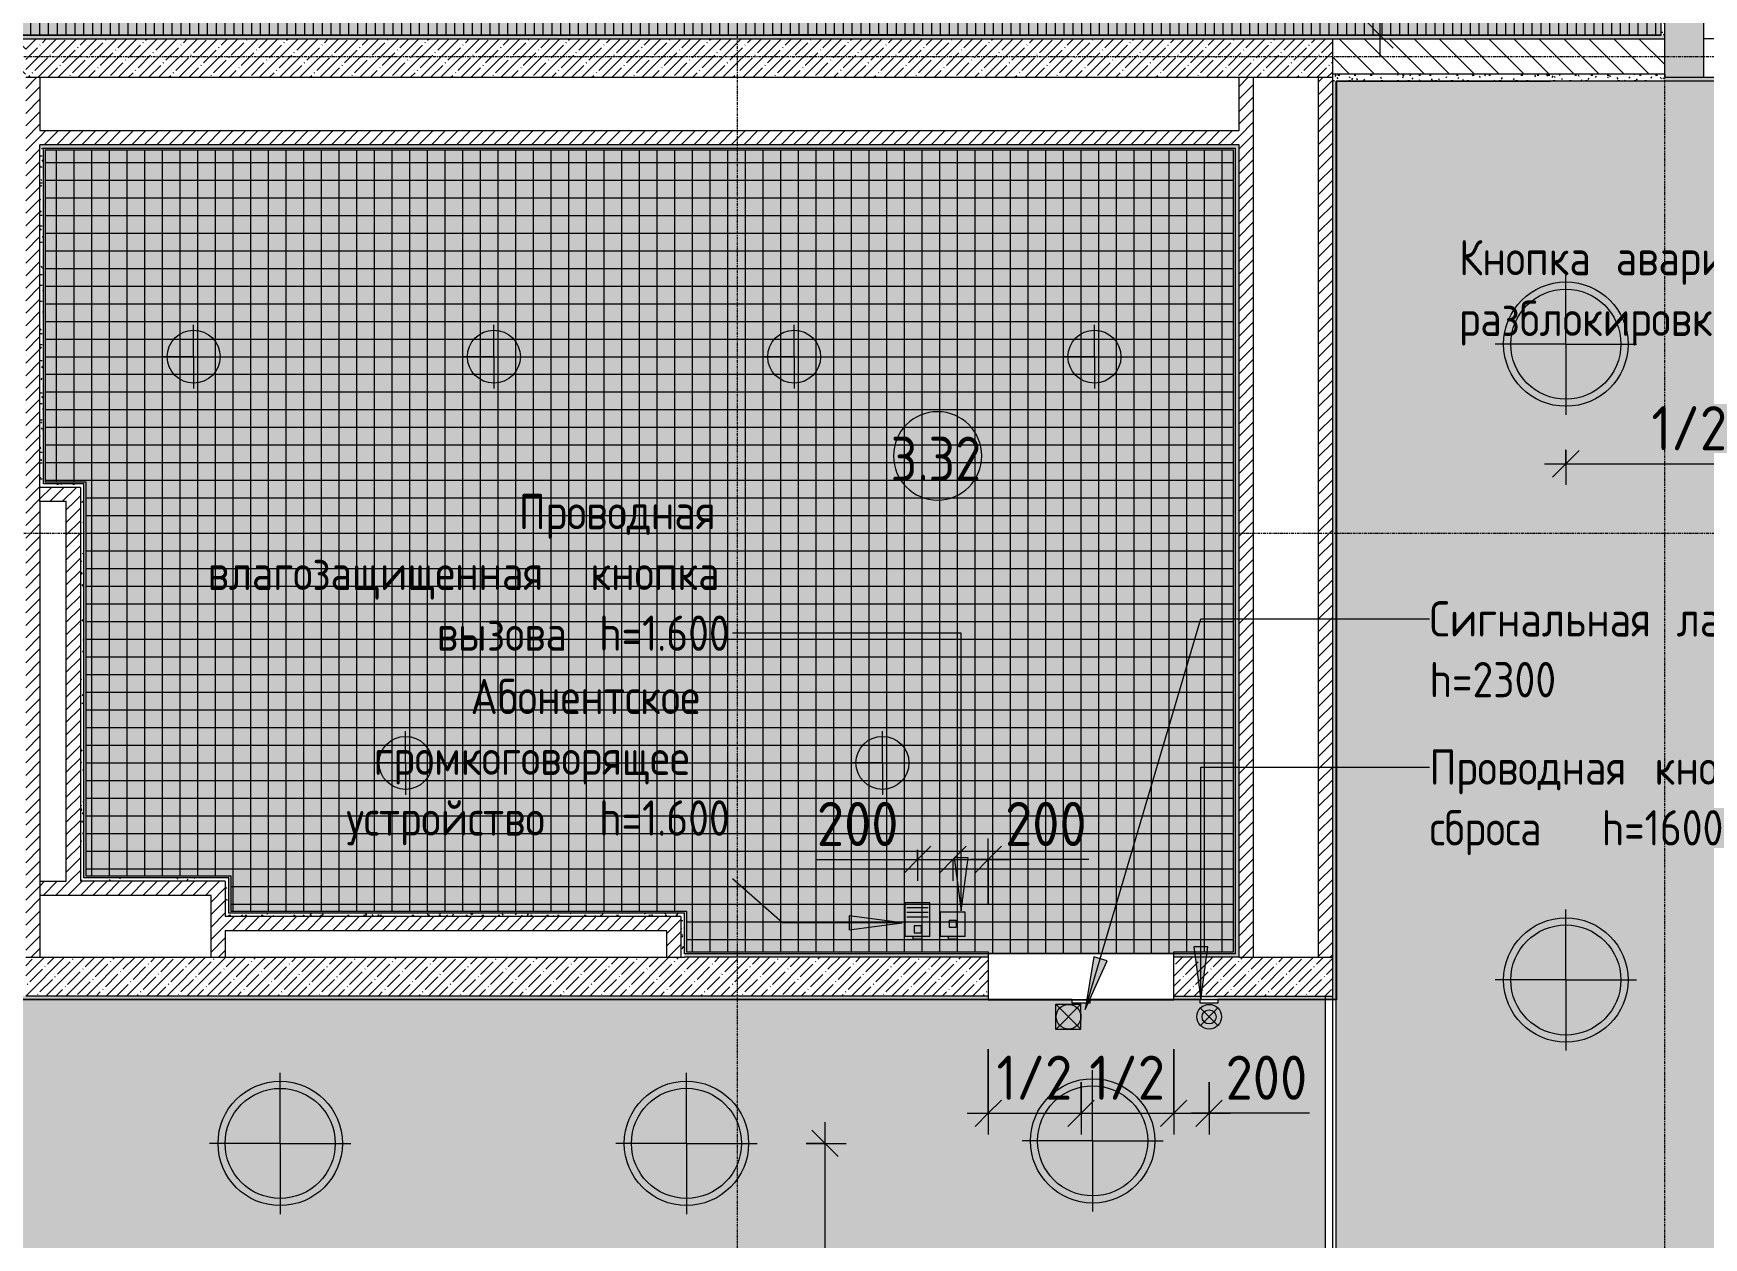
# Model space of a CAD drawing. Header units: millimetres. Extents: x 81303 to 275082, y -8553 to 29000.
# Drawn here: x 111974 to 121430, y 3813 to 10630 of the extents above; entities that cross this region are included whole.
import ezdxf

# ---------------------------------------------------------------- set-up
doc = ezdxf.new("R2010")
doc.units = ezdxf.units.MM
doc.linetypes.add('Осевая', pattern=[31.75, 6.35, -4.7625, 15.875, -4.7625])
for name, color, linetype, lineweight in [('A-ANNO-DIMS', 7, 'Continuous', 9), ('A-ANNO-DIMS-100', 7, 'Continuous', 9), ('A-AREA-IDEN', 7, 'Continuous', 9), ('A-CLNG-PATT', 7, 'Continuous', 9), ('A-WALL', 7, 'Continuous', 9), ('I-WALL', 7, 'Continuous', 9), ('Q-SPCQ', 7, 'Continuous', 9), ('Оси-2', 7, 'Осевая', 9)]:
    doc.layers.add(name, color=color, linetype=linetype, lineweight=lineweight)
for name, color, linetype, lineweight, true_color in [('A-ANNO-NOTE', 1, 'Continuous', 9, 0xff0000), ('A-CLNG-1', 7, 'Continuous', 9, 0xeaeaea), ('A-WALL-1', 7, 'Continuous', 9, 0x3c3c3c), ('A-WALL-FNSH-1', 7, 'Continuous', 9, 0x3c3c3c), ('G-ANNO-TEXT-1', 7, 'Continuous', 9, 0x3c3c3c), ('I-WALL-1', 7, 'Continuous', 9, 0x535353), ('Q-SPCQ-3', 7, 'Continuous', 9, 0x008040)]:
    doc.layers.add(name, color=color, linetype=linetype, lineweight=lineweight, true_color=true_color)
doc.layers.add('A-CLNG-PATT-1', color=7, linetype='Continuous', lineweight=9, transparency=1)
doc.styles.add('GOST Common', font='GOST_Common.ttf', dxfattribs={"width": 0.9, "height": 200})
doc.styles.add('GOST Common_1', font='GOST_Common.ttf', dxfattribs={"width": 0.9, "height": 250})
doc.styles.add('ISOCPEUR', font='isocpeur.ttf', dxfattribs={"width": 0.9, "height": 250})
doc.dimstyles.new('ISO-2_5_0_9К_БОЛЬШОЙ', dxfattribs={"dimscale": 304.8, "dimtxt": 248.995294, "dimasz": 0.492126, "dimexe": 0.393701, "dimexo": 0.984252, "dimgap": 0, "dimtad": 1, "dimdec": 0, "dimrnd": 10, "dimzin": 0, "dimdsep": 46, "dimtxsty": 'ISOCPEUR', "dimblk1": 'OBLIQUE', "dimblk2": 'OBLIQUE', "dimsah": 1, "dimcen": 0.09, "dimdle": 0.393701, "dimazin": 0, "dimtfac": 1, "dimtdec": 4, "dimtix": 1, "dimtmove": 0, "dimatfit": 3, "dimfxl": 1, "dimtvp": 1, "dimtolj": 1, "dimtzin": 0, "dimarcsym": 2})
doc.dimstyles.new('ISO-2_5_0_9К_БОЛЬШОЙ_1', dxfattribs={"dimscale": 304.8, "dimtxt": 248.995294, "dimasz": 0.492126, "dimexe": 0.393701, "dimexo": 0.984252, "dimgap": 0, "dimtad": 1, "dimdec": 0, "dimrnd": 10, "dimzin": 0, "dimdsep": 46, "dimtxsty": 'ISOCPEUR', "dimblk1": 'OBLIQUE', "dimblk2": 'OBLIQUE', "dimsah": 1, "dimcen": 0.09, "dimdle": 0.393701, "dimazin": 0, "dimtfac": 1, "dimtdec": 4, "dimtix": 1, "dimtmove": 1, "dimatfit": 3, "dimfxl": 1, "dimtvp": 1, "dimtolj": 1, "dimtzin": 0, "dimarcsym": 2})
pattern_1 = [(45, (0, 0), (-35.35534, 35.35534), [])]
pattern_2 = [(45, (0, 0), (-57.024626, 57.024626), []), (45, (57.025, 0), (-57.024626, 57.024626), [100.806, -20.161, 3.353, -16.808])]
pattern_3 = [(0, (0, 0), (121.92, 30.48), [10.058, -81.382, 10.058, -81.382, -487.68]), (0, (0, 0), (121.92, 30.48), [-182.88, 10.058, -172.822, 10.058, -81.382, -213.36]), (0, (0, 0), (121.92, 30.48), [-457.2, 10.058, -50.902, 10.058, -142.342]), (120, (45.72, 15.24), (-87.356454, 90.345817), [10.058, -81.382, 10.058, -81.382, -487.68]), (120, (45.72, 15.24), (-87.356454, 90.345817), [-182.88, 10.058, -172.822, 10.058, -81.382, -213.36]), (120, (45.72, 15.24), (-87.356454, 90.345817), [-457.2, 10.058, -50.902, 10.058, -142.342]), (240, (60.96, 76.2), (-34.563546, -120.825817), [10.058, -81.382, 10.058, -81.382, -487.68]), (240, (60.96, 76.2), (-34.563546, -120.825817), [-182.88, 10.058, -172.822, 10.058, -81.382, -213.36]), (240, (60.96, 76.2), (-34.563546, -120.825817), [-457.2, 10.058, -50.902, 10.058, -142.342])]

# ---------------------------------------------------------------- blocks, each defined once
blk = doc.blocks.new('оповещатель охранно-звуковойrfa - Сигнальная лампа-29719814-Сводный план потолка 3 этажа в осях 23-33')
at = {"layer": 'Q-SPCQ-3'}
for p, q in [((267.1, 178.4), (125.4, 36.7)), ((267.1, 178.3), (125.4, 178.3)), ((125.4, 178.3), (125.4, 36.7)), ((125.4, 178.3), (267.1, 36.7)), ((267.1, 178.4), (267.1, 36.7)), ((75, 10), (75, 30)), ((75, 30), (175, 30)), ((267.1, 36.7), (125.4, 36.7)), ((175, 30), (175, 10))]:
    blk.add_line(p, q, dxfattribs=at)
blk.add_circle((195.4, 107), 70, dxfattribs=at)
blk = doc.blocks.new('Проводная кнопка сброса GC-0421W1 - Кнопка выхода 2-29719815-Сводный план потолка 3 этажа в осях 23-33')
at = {"layer": 'Q-SPCQ-3'}
for p, q in [((173.8, 156.3), (74.8, 57.3)), ((75.4, 157.2), (174.3, 58.2)), ((75, 10), (75, 30)), ((75, 30), (175, 30)), ((175, 10), (75, 10)), ((175, 30), (175, 10))]:
    blk.add_line(p, q, dxfattribs=at)
for centre, radius in [((124.2, 107), 70), ((124.9, 107.7), 40)]:
    blk.add_circle(centre, radius, dxfattribs=at)
blk = doc.blocks.new('Проводная влагозащищенная кнопка вызова - Вызывная панель экстренной видеосвязи 2-29717937-Сводный план потолка 3 этажа в осях 23-33')
at = {"layer": 'Q-SPCQ'}
for p, q in [((194.5, 229.8), (54.5, 229.8)), ((54.5, 91.2), (54.5, 229.8)), ((194.5, 91.2), (194.5, 229.8)), ((104.1, 184.7), (104.1, 144.7)), ((104.1, 184.7), (144.1, 184.7)), ((104.1, 144.7), (144.1, 144.7)), ((144.1, 184.7), (144.1, 144.7)), ((194.5, 91.2), (54.5, 91.2))]:
    blk.add_line(p, q, dxfattribs=at)
at = {"layer": 'Q-SPCQ-3'}
for p, q in [((99.5, 91.2), (149.5, 91.2)), ((99.5, 76.2), (99.5, 91.2)), ((149.5, 76.2), (99.5, 76.2)), ((149.5, 91.2), (149.5, 76.2))]:
    blk.add_line(p, q, dxfattribs=at)
blk = doc.blocks.new('Вызывная панель экстренной видеосвязи1 - Вызывная панель экстренной видеосвязи 2-29717696-Сводный план потолка 3 этажа в осях 23-33')
at = {"layer": 'Q-SPCQ'}
for p, q in [((194.5, 282.7), (54.5, 282.7)), ((54.5, 91.2), (54.5, 282.7)), ((64.5, 256.2), (184.5, 256.2)), ((64.5, 229.8), (184.5, 229.8)), ((64.5, 203.4), (184.5, 203.4)), ((194.5, 91.2), (194.5, 282.7)), ((104.5, 153.4), (104.5, 113.4)), ((104.5, 153.4), (144.5, 153.4)), ((104.5, 113.4), (144.5, 113.4)), ((144.5, 153.4), (144.5, 113.4)), ((194.5, 91.2), (54.5, 91.2))]:
    blk.add_line(p, q, dxfattribs=at)
at = {"layer": 'Q-SPCQ-3'}
for p, q in [((99.5, 91.2), (149.5, 91.2)), ((99.5, 76.2), (99.5, 91.2)), ((149.5, 76.2), (99.5, 76.2)), ((149.5, 91.2), (149.5, 76.2))]:
    blk.add_line(p, q, dxfattribs=at)
blk = doc.blocks.new('Марка_Помещения - Номер-25198446-Сводный план потолка 3 этажа в осях 23-33')
at = {"layer": 'A-AREA-IDEN'}
for start, end in [(360, 180), (180, 360)]:
    blk.add_arc((0, 0), 2.5, start, end, dxfattribs=at)
blk = doc.blocks.new('DIMBLOCK42-Сводный план потолка 3 этажа в осях 23-33')
at = {"layer": 'A-ANNO-DIMS-100'}
for p, q in [((117380, 4880), (117380, 4396.1)), ((117380, 4516.1), (117380, 4880)), ((117905, 4691.6), (117905, 4396.1)), ((117905, 4516.1), (117905, 4691.6)), ((117260, 4516.1), (117905, 4516.1))]:
    blk.add_line(p, q, dxfattribs=at)
at = {"layer": 'A-ANNO-DIMS-100', "lineweight": 20}
for p, q in [((117380, 4516.1), (117455, 4591.1)), ((117905, 4516.1), (117980, 4591.1)), ((117380, 4516.1), (117305, 4441.1)), ((117905, 4516.1), (117830, 4441.1))]:
    blk.add_line(p, q, dxfattribs=at)
at = {"layer": 'A-ANNO-DIMS-100', "color": 0, "insert": (117427, 4842.7), "char_height": 250, "width": 517.144, "attachment_point": 1, "line_spacing_factor": 1.149209, "style": 'ISOCPEUR'}
blk.add_mtext('1/2', dxfattribs=at)
blk = doc.blocks.new('_Oblique')
at = {"color": 0, "linetype": 'ByBlock', "lineweight": -2}
blk.add_line((-0.5, -0.5), (0.5, 0.5), dxfattribs=at)
blk = doc.blocks.new('DIMBLOCK43-Сводный план потолка 3 этажа в осях 23-33')
at = {"layer": 'A-ANNO-DIMS-100'}
for p, q in [((118430, 4880), (118430, 4396.1)), ((118430, 4516.1), (118430, 4880)), ((117905, 4691.6), (117905, 4396.1)), ((117905, 4516.1), (117905, 4691.6)), ((117905, 4516.1), (118550, 4516.1))]:
    blk.add_line(p, q, dxfattribs=at)
at = {"layer": 'A-ANNO-DIMS-100', "lineweight": 20}
for p, q in [((117905, 4516.1), (117980, 4591.1)), ((118430, 4516.1), (118505, 4591.1)), ((117905, 4516.1), (117830, 4441.1)), ((118430, 4516.1), (118355, 4441.1))]:
    blk.add_line(p, q, dxfattribs=at)
at = {"layer": 'A-ANNO-DIMS-100', "color": 0, "insert": (117952, 4842.7), "char_height": 250, "width": 517.144, "attachment_point": 1, "line_spacing_factor": 1.149209, "style": 'ISOCPEUR'}
blk.add_mtext('1/2', dxfattribs=at)
blk = doc.blocks.new('DIMBLOCK44-Сводный план потолка 3 этажа в осях 23-33')
at = {"layer": 'A-ANNO-DIMS-100'}
for p, q in [((118430, 4880), (118430, 4396.1)), ((118430, 4516.1), (118430, 4880)), ((118630, 4693), (118630, 4396.1)), ((118630, 4516.1), (118630, 4693)), ((118310, 4516.1), (118750, 4516.1)), ((118623.8, 4516.1), (118530, 4516.1)), ((119197.9, 4516.1), (118623.8, 4516.1))]:
    blk.add_line(p, q, dxfattribs=at)
at = {"layer": 'A-ANNO-DIMS-100', "lineweight": 20}
for p, q in [((118430, 4516.1), (118505, 4591.1)), ((118630, 4516.1), (118705, 4591.1)), ((118430, 4516.1), (118355, 4441.1)), ((118630, 4516.1), (118555, 4441.1))]:
    blk.add_line(p, q, dxfattribs=at)
at = {"layer": 'A-ANNO-DIMS-100', "color": 0, "insert": (118723.8, 4842.7), "char_height": 250, "width": 568.858, "attachment_point": 1, "line_spacing_factor": 1.149209, "style": 'ISOCPEUR'}
blk.add_mtext('200', dxfattribs=at)
blk = doc.blocks.new('DIMBLOCK45-Сводный план потолка 3 этажа в осях 23-33')
at = {"layer": 'A-ANNO-DIMS-100', "lineweight": 20}
for p, q in [((116980, 5952.8), (117055, 6027.8)), ((117180, 5952.8), (117255, 6027.8)), ((116980, 5952.8), (116905, 5877.8)), ((117180, 5952.8), (117105, 5877.8))]:
    blk.add_line(p, q, dxfattribs=at)
at = {"layer": 'A-ANNO-DIMS-100'}
for p, q in [((116980, 6008.2), (116980, 5832.8)), ((116980, 5952.8), (116980, 6008.2)), ((116409.6, 5952.8), (116983.6, 5952.8)), ((116860, 5952.8), (117180, 5952.8)), ((116983.6, 5952.8), (117080, 5952.8)), ((117180, 5955.3), (117180, 5832.8)), ((117180, 5952.8), (117180, 5955.3))]:
    blk.add_line(p, q, dxfattribs=at)
at = {"layer": 'A-ANNO-DIMS-100', "color": 0, "insert": (116409.6, 6279.4), "char_height": 250, "width": 568.858, "attachment_point": 1, "line_spacing_factor": 1.149209, "style": 'ISOCPEUR'}
blk.add_mtext('200', dxfattribs=at)
blk = doc.blocks.new('DIMBLOCK46-Сводный план потолка 3 этажа в осях 23-33')
at = {"layer": 'A-ANNO-DIMS-100'}
for p, q in [((117380, 5700), (117380, 6072.8)), ((117180, 5955.3), (117180, 5832.8)), ((117180, 5952.8), (117180, 5955.3)), ((117180, 5952.8), (117500, 5952.8)), ((117375.1, 5952.8), (117280, 5952.8)), ((117949.2, 5952.8), (117375.1, 5952.8)), ((117380, 5952.8), (117380, 5700))]:
    blk.add_line(p, q, dxfattribs=at)
at = {"layer": 'A-ANNO-DIMS-100', "lineweight": 20}
for p, q in [((117180, 5952.8), (117255, 6027.8)), ((117380, 5952.8), (117455, 6027.8)), ((117180, 5952.8), (117105, 5877.8)), ((117380, 5952.8), (117305, 5877.8))]:
    blk.add_line(p, q, dxfattribs=at)
at = {"layer": 'A-ANNO-DIMS-100', "color": 0, "insert": (117475.1, 6279.4), "char_height": 250, "width": 568.858, "attachment_point": 1, "line_spacing_factor": 1.149209, "style": 'ISOCPEUR'}
blk.add_mtext('200', dxfattribs=at)
blk = doc.blocks.new('DIMBLOCK92-Сводный план потолка 3 этажа в осях 23-33')
at = {"layer": 'A-ANNO-DIMS-100', "lineweight": 20}
for p, q in [((119597.6, 12000.5), (119522.6, 12075.5)), ((119597.6, 12000.5), (119672.6, 11925.5)), ((119597.6, 10621), (119522.6, 10696)), ((119597.6, 10621), (119672.6, 10546))]:
    blk.add_line(p, q, dxfattribs=at)
at = {"layer": 'A-ANNO-DIMS-100'}
for p, q in [((118070, 12000.5), (119717.6, 12000.5)), ((119597.6, 12000.5), (118070, 12000.5)), ((119597.6, 12000.5), (119597.6, 10501)), ((119403.7, 10621), (119717.6, 10621)), ((119597.6, 10621), (119403.7, 10621))]:
    blk.add_line(p, q, dxfattribs=at)
at = {"layer": 'A-ANNO-DIMS-100', "color": 0, "insert": (119271, 11095.3), "char_height": 250, "width": 517.144, "attachment_point": 1, "rotation": 90, "line_spacing_factor": 1.149209, "style": 'ISOCPEUR'}
blk.add_mtext('1/2', dxfattribs=at)
blk = doc.blocks.new('DIMBLOCK132-Сводный план потолка 3 этажа в осях 23-33')
at = {"layer": 'A-ANNO-DIMS-100'}
for p, q in [((116455.6, 2646.1), (116455.6, 4466.1)), ((116349.3, 4346.1), (116575.6, 4346.1)), ((116455.6, 4346.1), (116349.3, 4346.1)), ((115021, 2646.1), (116575.6, 2646.1)), ((116455.6, 2646.1), (115021, 2646.1))]:
    blk.add_line(p, q, dxfattribs=at)
at = {"layer": 'A-ANNO-DIMS-100', "lineweight": 20}
for p, q in [((116455.6, 4346.1), (116380.6, 4421.1)), ((116455.6, 4346.1), (116530.6, 4271.1)), ((116455.6, 2646.1), (116380.6, 2721.1)), ((116455.6, 2646.1), (116530.6, 2571.1))]:
    blk.add_line(p, q, dxfattribs=at)
at = {"layer": 'A-ANNO-DIMS-100', "color": 0, "insert": (116128.9, 3280.6), "char_height": 250, "width": 517.144, "attachment_point": 1, "rotation": 90, "line_spacing_factor": 1.149209, "style": 'ISOCPEUR'}
blk.add_mtext('1/2', dxfattribs=at)
blk = doc.blocks.new('DIMBLOCK137-Сводный план потолка 3 этажа в осях 23-33')
at = {"layer": 'A-ANNO-DIMS-100'}
for p, q in [((120650, 8273.5), (120650, 8073.5)), ((120650, 8193.5), (120650, 8273.5)), ((122050, 7571), (122050, 8313.5)), ((120530, 8193.5), (122050, 8193.5)), ((122050, 8193.5), (122050, 7571))]:
    blk.add_line(p, q, dxfattribs=at)
at = {"layer": 'A-ANNO-DIMS-100', "lineweight": 20}
for p, q in [((120650, 8193.5), (120725, 8268.5)), ((122050, 8193.5), (122125, 8268.5)), ((120650, 8193.5), (120575, 8118.5)), ((122050, 8193.5), (121975, 8118.5))]:
    blk.add_line(p, q, dxfattribs=at)
at = {"layer": 'A-ANNO-DIMS-100', "color": 0, "insert": (121134.5, 8520.1), "char_height": 250, "width": 517.144, "attachment_point": 1, "line_spacing_factor": 1.149209, "style": 'ISOCPEUR'}
blk.add_mtext('1/2', dxfattribs=at)

msp = doc.modelspace()

# ---------------------------------------------------------------- hatches: boundary and pattern name
at = {"layer": 'A-CLNG-PATT'}
h = msp.add_hatch(dxfattribs=at)
h.set_pattern_fill('FP_29', color=256, style=0, pattern_type=2)
h.set_pattern_definition([(90, (108160, 14079.39), (50, -3e-15), [])])
h.paths.add_polyline_path([(120561.7, 10621), (121189, 10621), (121189, 12429), (120359, 12429), (120359, 13379), (98721, 13379), (98721, 11341), (100830, 11341), (100830, 10621), (119082.7, 10621)])
h.paths.add_polyline_path([(110533.7, 11801.5), (110485.5, 11801.5), (110438.7, 11813), (110396, 11835.4), (110359.9, 11867.4), (110332.5, 11907.1), (110315.4, 11952.1), (110309.6, 12000), (110315.4, 12047.9), (110332.5, 12092.9), (110359.9, 12132.6), (110396, 12164.6), (110438.7, 12187), (110485.5, 12198.5), (110533.7, 12198.5), (110580.5, 12187), (110623.2, 12164.6), (110659.3, 12132.6), (110686.7, 12092.9), (110703.8, 12047.9), (110709.6, 12000), (110703.8, 11952.1), (110686.7, 11907.1), (110659.3, 11867.4), (110623.2, 11835.4), (110580.5, 11813)])
h.paths.add_polyline_path([(110933.7, 11801.5), (110885.5, 11801.5), (110838.7, 11813), (110796, 11835.4), (110759.9, 11867.4), (110732.5, 11907.1), (110715.4, 11952.1), (110709.6, 12000), (110715.4, 12047.9), (110732.5, 12092.9), (110759.9, 12132.6), (110796, 12164.6), (110838.7, 12187), (110885.5, 12198.5), (110933.7, 12198.5), (110980.5, 12187), (111023.2, 12164.6), (111059.3, 12132.6), (111086.7, 12092.9), (111103.8, 12047.9), (111109.6, 12000), (111103.8, 11952.1), (111086.7, 11907.1), (111059.3, 11867.4), (111023.2, 11835.4), (110980.5, 11813)])
h = msp.add_hatch(dxfattribs=at)
h.set_pattern_fill('FP_26', color=256, style=0, pattern_type=2)
h.set_pattern_definition([(0, (115405, 7700), (0, -100), []), (270, (115405, 7700), (-100, -6e-15), [])])
h.paths.add_polyline_path([(118430, 5421), (118430, 5431), (118769, 5431), (118769, 9969), (112041, 9969), (112041, 8091), (112271, 8091), (112271, 5861), (113091, 5861), (113091, 5661), (115671, 5661), (115671, 5431), (117380, 5431), (117380, 5421), (117984, 5421)])
h.paths.add_polyline_path([(116954.5, 5501.7), (116954.5, 5516.7), (117004.5, 5516.7), (117004.5, 5501.7)])
h.paths.add_polyline_path([(117154.5, 5501.7), (117154.5, 5516.7), (117204.5, 5516.7), (117204.5, 5501.7)])
at = {"layer": 'A-CLNG-PATT-1'}
h = msp.add_hatch(color=256, dxfattribs=at)
h.paths.add_polyline_path([(120561.7, 10621), (121189, 10621), (121189, 12429), (120359, 12429), (120359, 13379), (98721, 13379), (98721, 11341), (100830, 11341), (100830, 10621), (119082.7, 10621)])
h.paths.add_polyline_path([(110533.7, 11801.5), (110485.5, 11801.5), (110438.7, 11813), (110396, 11835.4), (110359.9, 11867.4), (110332.5, 11907.1), (110315.4, 11952.1), (110309.6, 12000), (110315.4, 12047.9), (110332.5, 12092.9), (110359.9, 12132.6), (110396, 12164.6), (110438.7, 12187), (110485.5, 12198.5), (110533.7, 12198.5), (110580.5, 12187), (110623.2, 12164.6), (110659.3, 12132.6), (110686.7, 12092.9), (110703.8, 12047.9), (110709.6, 12000), (110703.8, 11952.1), (110686.7, 11907.1), (110659.3, 11867.4), (110623.2, 11835.4), (110580.5, 11813)])
h.paths.add_polyline_path([(110933.7, 11801.5), (110885.5, 11801.5), (110838.7, 11813), (110796, 11835.4), (110759.9, 11867.4), (110732.5, 11907.1), (110715.4, 11952.1), (110709.6, 12000), (110715.4, 12047.9), (110732.5, 12092.9), (110759.9, 12132.6), (110796, 12164.6), (110838.7, 12187), (110885.5, 12198.5), (110933.7, 12198.5), (110980.5, 12187), (111023.2, 12164.6), (111059.3, 12132.6), (111086.7, 12092.9), (111103.8, 12047.9), (111109.6, 12000), (111103.8, 11952.1), (111086.7, 11907.1), (111059.3, 11867.4), (111023.2, 11835.4), (110980.5, 11813)])
h = msp.add_hatch(color=256, dxfattribs=at)
h.paths.add_polyline_path([(119290, 170), (119290, 5160), (118680, 5160), (118680, 5140), (118580, 5140), (118580, 5160), (117955, 5160), (117955, 5140), (117855, 5140), (117855, 5160), (111910, 5160), (111909, 6600), (109770, 6599), (109771, 170), (117984, 170)])
h.paths.add_polyline_path([(124810, 170), (124810, 9980), (124410, 9980), (124410, 10360), (119350, 10360), (119350, 170), (123139.3, 170)])
h.paths.add_polyline_path([(124701.6, 10075), (124810, 10075), (124810, 10360), (124505, 10360), (124505, 10075), (124657.3, 10075)])
h = msp.add_hatch(color=256, dxfattribs=at)
h.paths.add_polyline_path([(118430, 5421), (118430, 5431), (118769, 5431), (118769, 9969), (112041, 9969), (112041, 8091), (112271, 8091), (112271, 5861), (113091, 5861), (113091, 5661), (115671, 5661), (115671, 5431), (117380, 5431), (117380, 5421), (117984, 5421)])
h.paths.add_polyline_path([(116954.5, 5501.7), (116954.5, 5516.7), (117004.5, 5516.7), (117004.5, 5501.7)])
h.paths.add_polyline_path([(117154.5, 5501.7), (117154.5, 5516.7), (117204.5, 5516.7), (117204.5, 5501.7)])
at = {"layer": 'G-ANNO-TEXT-1'}
for points in [[(117225.8, 5663.4), (117265.3, 5963.4), (117186.3, 5963.4)], [(116892.5, 5594.6), (116592.5, 5634.1), (116592.5, 5555.1)], [(117929.5, 5103.5), (118052.5, 5379.9), (117976.8, 5402.3)], [(118584.2, 5158.3), (118623.7, 5458.3), (118544.7, 5458.3)]]:
    msp.add_hatch(color=256, dxfattribs=at).paths.add_polyline_path(points)
at = {"layer": 'I-WALL'}
h = msp.add_hatch(dxfattribs=at)
h.set_pattern_fill('FP_1', color=256, style=0, pattern_type=2)
h.set_pattern_definition(pattern_2)
h.paths.add_polyline_path([(121430, 10380), (121430, 10825), (121210, 10825), (121210, 10380)])
h.paths.add_polyline_path([(121430, 12225), (121430, 13400), (121210, 13400), (121210, 12225)])
h.paths.add_polyline_path([(121210, 13900), (121430, 13900), (121430, 18600), (121210, 18600), (121210, 13920)])
h.paths.add_polyline_path([(121210, 19100), (121430, 19100), (121430, 19110), (121210, 19110)])
h = msp.add_hatch(dxfattribs=at)
h.set_pattern_fill('FP_21', color=256, style=0, pattern_type=2)
h.set_pattern_definition(pattern_3)
h.paths.add_polyline_path([(121190, 10620), (121210, 10620), (121210, 10825), (121190, 10825)])
h.paths.add_polyline_path([(121190, 12225), (121210, 12225), (121210, 12430), (121190, 12430), (121190, 12417)])
h = msp.add_hatch(dxfattribs=at)
h.set_pattern_fill('FP_21', color=256, style=0, pattern_type=2)
h.set_pattern_definition(pattern_3)
h.paths.add_polyline_path([(121210, 10600), (121210, 10620), (111180, 10620), (111180, 10600), (120561.7, 10600)])
h.paths.add_polyline_path([(109606.7, 10600), (110230, 10600), (110230, 10620), (109105, 10620), (109105, 10600)])
h.paths.add_polyline_path([(107673.5, 10600), (107705, 10600), (107705, 10620), (105095, 10620), (105095.9, 10600)])
h.paths.add_polyline_path([(103645, 10600), (103645, 10620), (100829, 10620), (100829, 10600), (102518.3, 10600)])
h = msp.add_hatch(dxfattribs=at)
h.set_pattern_fill('FP_4', color=256, style=0, pattern_type=2)
h.set_pattern_definition([(135, (0, 0), (-70.71068, -70.71068), [])])
h.paths.add_polyline_path([(121210, 10400), (121210, 10600), (119330, 10600), (119330, 10400), (121190, 10400)])
h.paths.add_polyline_path([(111930, 10400), (111930, 10600), (111180, 10600), (111180, 10400), (111540, 10400)])
h.paths.add_polyline_path([(110050, 10400), (110230, 10400), (110230, 10600), (109105, 10600), (109105, 10400), (109750, 10400)])
h.paths.add_polyline_path([(107705, 10400), (107705, 10600), (107350, 10600), (107350, 10400), (107673.5, 10400)])
h = msp.add_hatch(dxfattribs=at)
h.set_pattern_fill('FP_1', color=256, style=0, pattern_type=2)
h.set_pattern_definition(pattern_2)
h.paths.add_polyline_path([(119330, 10380), (119330, 10600), (111930, 10600), (111930, 10380), (117984, 10380)])
h = msp.add_hatch(dxfattribs=at)
h.set_pattern_fill('FP_5', color=256, style=0, pattern_type=2)
h.set_pattern_definition(pattern_1)
h.paths.add_polyline_path([(111930, 5400), (112010, 5400), (112010, 10380), (111930, 10380), (111930, 6481.8)])
h = msp.add_hatch(dxfattribs=at)
h.set_pattern_fill('FP_5', color=256, style=0, pattern_type=2)
h.set_pattern_definition(pattern_1)
h.paths.add_polyline_path([(118880, 5400), (118880, 10380), (118800, 10380), (118800, 5400)])
h = msp.add_hatch(dxfattribs=at)
h.set_pattern_fill('FP_5', color=256, style=0, pattern_type=2)
h.set_pattern_definition(pattern_1)
h.paths.add_polyline_path([(119330, 5400), (119330, 10380), (119250, 10380), (119250, 5400)])
h = msp.add_hatch(dxfattribs=at)
h.set_pattern_fill('FP_21', color=256, style=0, pattern_type=2)
h.set_pattern_definition(pattern_3)
h.paths.add_polyline_path([(121190, 10360), (121190, 10400), (119330, 10400), (119330, 10360), (120561.7, 10360)])
h = msp.add_hatch(dxfattribs=at)
h.set_pattern_fill('FP_21', color=256, style=0, pattern_type=2)
h.set_pattern_definition(pattern_3)
h.paths.add_polyline_path([(119350, 5180), (119350, 10360), (119330, 10360), (119330, 5180)])
h = msp.add_hatch(dxfattribs=at)
h.set_pattern_fill('FP_21', color=256, style=0, pattern_type=2)
h.set_pattern_definition(pattern_3)
h.paths.add_polyline_path([(121190, 10360), (121210, 10360), (121210, 10400), (121190, 10400)])
h = msp.add_hatch(dxfattribs=at)
h.set_pattern_fill('FP_21', color=256, style=0, pattern_type=2)
h.set_pattern_definition(pattern_3)
h.paths.add_polyline_path([(124830, 10360), (124830, 10380), (124455, 10380), (124455, 10360), (124701.6, 10360)])
h.paths.add_polyline_path([(124430, 10360), (124430, 10380), (124405, 10380), (124405, 10360), (124428.1, 10360)])
h.paths.add_polyline_path([(123005, 10360), (123005, 10380), (121210, 10380), (121210, 10360), (121850.5, 10360)])
h = msp.add_hatch(dxfattribs=at)
h.set_pattern_fill('FP_5', color=256, style=0, pattern_type=2)
h.set_pattern_definition(pattern_1)
h.paths.add_polyline_path([(118800, 10000), (118800, 10080), (112010, 10080), (112010, 10000), (115406.4, 10000)])
h = msp.add_hatch(dxfattribs=at)
h.set_pattern_fill('FP_21', color=256, style=0, pattern_type=2)
h.set_pattern_definition(pattern_3)
h.paths.add_polyline_path([(118769, 9980), (118800, 9980), (118800, 10000), (112010, 10000), (112010, 9980), (115406.4, 9980)])
h = msp.add_hatch(dxfattribs=at)
h.set_pattern_fill('FP_21', color=256, style=0, pattern_type=2)
h.set_pattern_definition(pattern_3)
h.paths.add_polyline_path([(112010, 8060), (112030, 8060), (112030, 9980), (112010, 9980), (112010, 8270.7)])
for points in [[(118769, 9969), (118769, 9980), (112030, 9980), (112030, 9969), (115406.4, 9969)], [(112030, 8080), (112041, 8080), (112041, 9969), (112030, 9969), (112030, 8270.7)], [(118769, 5420), (118780, 5420), (118780, 9980), (118769, 9980), (118769, 5431)], [(112271, 8080), (112271, 8091), (112041, 8091), (112041, 8080), (112260, 8080)], [(112260, 5850), (112271, 5850), (112271, 8080), (112260, 8080), (112260, 6481.8)], [(113091, 5850), (113091, 5861), (112271, 5861), (112271, 5850), (113080, 5850)], [(113080, 5650), (113091, 5650), (113091, 5850), (113080, 5850), (113080, 5830)], [(115671, 5650), (115671, 5661), (113091, 5661), (113091, 5650), (115660, 5650)], [(115660, 5420), (115671, 5420), (115671, 5650), (115660, 5650), (115660, 5630)]]:
    msp.add_hatch(color=256, dxfattribs=at).paths.add_polyline_path(points)
h = msp.add_hatch(dxfattribs=at)
h.set_pattern_fill('FP_21', color=256, style=0, pattern_type=2)
h.set_pattern_definition(pattern_3)
h.paths.add_polyline_path([(118800, 5420), (118800, 9980), (118780, 9980), (118780, 5420)])
h = msp.add_hatch(dxfattribs=at)
h.set_pattern_fill('FP_5', color=256, style=0, pattern_type=2)
h.set_pattern_definition(pattern_1)
h.paths.add_polyline_path([(112010, 7980), (112240, 7980), (112240, 8060), (112010, 8060)])
h = msp.add_hatch(dxfattribs=at)
h.set_pattern_fill('FP_21', color=256, style=0, pattern_type=2)
h.set_pattern_definition(pattern_3)
h.paths.add_polyline_path([(112260, 8060), (112260, 8080), (112030, 8080), (112030, 8060), (112240, 8060)])
h = msp.add_hatch(dxfattribs=at)
h.set_pattern_fill('FP_21', color=256, style=0, pattern_type=2)
h.set_pattern_definition(pattern_3)
h.paths.add_polyline_path([(112240, 5830), (112260, 5830), (112260, 8060), (112240, 8060), (112240, 6481.8)])
h = msp.add_hatch(dxfattribs=at)
h.set_pattern_fill('FP_5', color=256, style=0, pattern_type=2)
h.set_pattern_definition(pattern_1)
h.paths.add_polyline_path([(112160, 5830), (112240, 5830), (112240, 7980), (112160, 7980), (112160, 6481.8)])
h = msp.add_hatch(dxfattribs=at)
h.set_pattern_fill('FP_5', color=256, style=0, pattern_type=2)
h.set_pattern_definition(pattern_1)
h.paths.add_polyline_path([(112828.8, 5750), (112980, 5750), (112980, 5830), (112010, 5830), (112010, 5750)])
h = msp.add_hatch(dxfattribs=at)
h.set_pattern_fill('FP_21', color=256, style=0, pattern_type=2)
h.set_pattern_definition(pattern_3)
h.paths.add_polyline_path([(113060, 5830), (113080, 5830), (113080, 5850), (112260, 5850), (112260, 5830), (112980, 5830)])
h = msp.add_hatch(dxfattribs=at)
h.set_pattern_fill('FP_5', color=256, style=0, pattern_type=2)
h.set_pattern_definition(pattern_1)
h.paths.add_polyline_path([(113060, 5400), (113060, 5830), (112980, 5830), (112980, 5400)])
h = msp.add_hatch(dxfattribs=at)
h.set_pattern_fill('FP_21', color=256, style=0, pattern_type=2)
h.set_pattern_definition(pattern_3)
h.paths.add_polyline_path([(113060, 5630), (113080, 5630), (113080, 5830), (113060, 5830)])
h = msp.add_hatch(dxfattribs=at)
h.set_pattern_fill('FP_5', color=256, style=0, pattern_type=2)
h.set_pattern_definition(pattern_1)
h.paths.add_polyline_path([(115406.4, 5550), (115560, 5550), (115560, 5630), (113060, 5630), (113060, 5550)])
h = msp.add_hatch(dxfattribs=at)
h.set_pattern_fill('FP_21', color=256, style=0, pattern_type=2)
h.set_pattern_definition(pattern_3)
h.paths.add_polyline_path([(115640, 5630), (115660, 5630), (115660, 5650), (113080, 5650), (113080, 5630), (115560, 5630)])
h = msp.add_hatch(dxfattribs=at)
h.set_pattern_fill('FP_5', color=256, style=0, pattern_type=2)
h.set_pattern_definition(pattern_1)
h.paths.add_polyline_path([(115560, 5400), (115640, 5400), (115640, 5630), (115560, 5630), (115560, 5550)])
h = msp.add_hatch(dxfattribs=at)
h.set_pattern_fill('FP_21', color=256, style=0, pattern_type=2)
h.set_pattern_definition(pattern_3)
h.paths.add_polyline_path([(115640, 5400), (115660, 5400), (115660, 5630), (115640, 5630)])
h = msp.add_hatch(dxfattribs=at)
h.set_pattern_fill('FP_1', color=256, style=0, pattern_type=2)
h.set_pattern_definition(pattern_2)
h.paths.add_polyline_path([(118430, 5180), (119330, 5180), (119330, 5400), (118430, 5400)])
h.paths.add_polyline_path([(117380, 5180), (117380, 5400), (111930, 5400), (111930, 5180), (116695.2, 5180)])
h = msp.add_hatch(dxfattribs=at)
h.set_pattern_fill('FP_21', color=256, style=0, pattern_type=2)
h.set_pattern_definition(pattern_3)
h.paths.add_polyline_path([(118800, 5400), (118800, 5420), (118430, 5420), (118430, 5400)])
h.paths.add_polyline_path([(116695.2, 5400), (117380, 5400), (117380, 5420), (115660, 5420), (115660, 5400)])
h = msp.add_hatch(color=256, dxfattribs=at)
h.paths.add_polyline_path([(118769, 5420), (118769, 5431), (118430, 5431), (118430, 5420)])
h.paths.add_polyline_path([(117380, 5420), (117380, 5431), (115671, 5431), (115671, 5420), (116695.2, 5420)])
h = msp.add_hatch(dxfattribs=at)
h.set_pattern_fill('FP_21', color=256, style=0, pattern_type=2)
h.set_pattern_definition(pattern_3)
h.paths.add_polyline_path([(119350, 5160), (119350, 5180), (118430, 5180), (118430, 5160), (118680, 5160)])
h.paths.add_polyline_path([(117380, 5160), (117380, 5180), (111910, 5180), (111910, 5160), (116695.2, 5160)])

# ---------------------------------------------------------------- linework, layer by layer
at = {"layer": 'A-ANNO-NOTE'}
for p, q in [((120650, 8871), (120650, 9271)), ((112881, 8800), (112881, 8980)), ((114581, 8800), (114581, 8980)), ((116281, 8800), (116281, 8980)), ((117981, 8800), (117981, 8980)), ((112881, 8800), (112701, 8800)), ((112881, 8800), (112881, 8620)), ((112881, 8800), (113061, 8800)), ((114581, 8800), (114401, 8800)), ((114581, 8800), (114581, 8620)), ((114581, 8800), (114761, 8800)), ((116281, 8800), (116101, 8800)), ((116281, 8800), (116281, 8620)), ((116281, 8800), (116461, 8800)), ((117981, 8800), (117801, 8800)), ((117981, 8800), (117981, 8620)), ((117981, 8800), (118161, 8800)), ((120650, 8871), (120250, 8871)), ((120650, 8871), (120650, 8471)), ((120650, 8871), (121050, 8871)), ((114081, 6500), (114081, 6680)), ((116781, 6500), (116781, 6680)), ((114081, 6500), (113901, 6500)), ((114081, 6500), (114081, 6320)), ((114081, 6500), (114261, 6500)), ((116781, 6500), (116601, 6500)), ((116781, 6500), (116781, 6320)), ((116781, 6500), (116961, 6500)), ((120650, 5271), (120650, 5671)), ((120650, 5271), (120250, 5271)), ((120650, 5271), (120650, 4871)), ((120650, 5271), (121050, 5271)), ((113371, 4345.9), (113371, 4745.9)), ((115671, 4346.1), (115671, 4746.1)), ((117971, 4360), (117971, 4760)), ((117971, 4360), (117571, 4360)), ((117971, 4360), (117971, 3960)), ((117971, 4360), (118371, 4360)), ((113371, 4345.9), (112971, 4345.9)), ((113371, 4345.9), (113371, 3945.9)), ((113371, 4345.9), (113771, 4345.9)), ((115671, 4346.1), (115271, 4346.1)), ((115671, 4346.1), (115671, 3946.1)), ((115671, 4346.1), (116071, 4346.1))]:
    msp.add_line(p, q, dxfattribs=at)
for centre, radius in [((120650, 8871), 352), ((120650, 8871), 311.5), ((112881, 8800), 150), ((114581, 8800), 150), ((116281, 8800), 150), ((117981, 8800), 150), ((114081, 6500), 150), ((116781, 6500), 150), ((120650, 5271), 352), ((120650, 5271), 311.5), ((113371, 4345.9), 352), ((113371, 4345.9), 311.5), ((115671, 4346.1), 352), ((115671, 4346.1), 311.5), ((117971, 4360), 352), ((117971, 4360), 311.5)]:
    msp.add_circle(centre, radius, dxfattribs=at)
at = {"layer": 'A-CLNG-1'}
for p, q in [((121189, 10621), (121189, 12429)), ((100830, 10621), (121189, 10621)), ((119350, 170), (119350, 10360)), ((124410, 10360), (120561.7, 10360)), ((117855, 5160), (111910, 5160)), ((118580, 5160), (117955, 5160)), ((119290, 5160), (118680, 5160)), ((119290, 170), (119290, 5160))]:
    msp.add_line(p, q, dxfattribs=at)
at = {"layer": 'A-WALL'}
for p, q in [((121210, 10400), (121210, 10825)), ((121430, 10825), (121430, 10380)), ((121190, 10620), (111180, 10620)), ((123005, 10600), (121430, 10600)), ((121210, 10400), (121210, 10380)), ((123005, 10380), (121210, 10380)), ((112010, 7980), (112010, 10000)), ((112030, 9980), (118780, 9980)), ((112030, 8080), (112030, 9980)), ((118800, 5400), (118800, 10000)), ((112240, 8060), (112010, 8060)), ((112260, 8080), (112030, 8080)), ((112260, 5850), (112260, 8060)), ((113060, 5830), (112240, 5830)), ((113080, 5850), (112260, 5850)), ((113080, 5650), (113080, 5830)), ((115640, 5630), (113060, 5630)), ((115660, 5650), (113080, 5650)), ((115660, 5420), (115660, 5630)), ((117380, 5420), (115660, 5420)), ((117380, 5400), (115660, 5400)), ((118780, 5420), (118430, 5420)), ((118800, 5400), (118430, 5400)), ((119250, 5400), (119330, 5400)), ((117380, 5180), (111930, 5180)), ((118430, 5180), (119330, 5180))]:
    msp.add_line(p, q, dxfattribs=at)
at = {"layer": 'A-WALL-1'}
for p, q in [((121190, 10620), (121190, 10825)), ((111180, 10600), (121210, 10600)), ((119330, 2925), (119330, 10600)), ((119330, 10380), (111930, 10380)), ((112010, 10380), (112010, 10080)), ((118800, 10080), (118800, 10380)), ((118880, 10380), (118880, 5400)), ((119250, 5400), (119250, 10380)), ((121210, 10400), (119330, 10400)), ((119351, 10360), (119350, 10360)), ((119350, 10360), (119350, 5160)), ((112010, 10080), (118800, 10080)), ((118800, 10000), (112010, 10000)), ((118780, 5420), (118780, 9980)), ((112240, 8060), (112240, 5830)), ((112010, 7980), (112010, 5400)), ((112160, 7980), (112010, 7980)), ((112160, 5830), (112160, 7980)), ((112010, 5830), (112160, 5830)), ((113060, 5830), (113060, 5630)), ((112980, 5750), (112010, 5750)), ((112980, 5400), (112980, 5750)), ((115640, 5630), (115640, 5400)), ((115560, 5550), (113060, 5550)), ((113060, 5550), (113060, 5400)), ((115560, 5400), (115560, 5550)), ((111930, 5400), (115660, 5400)), ((117380, 5420), (117380, 5160)), ((118430, 5160), (118430, 5420)), ((118800, 5400), (119250, 5400)), ((119290, 5160), (119290, 5180)), ((119350, 5160), (119290, 5160))]:
    msp.add_line(p, q, dxfattribs=at)
at = {"layer": 'A-WALL-FNSH-1'}
for p, q in [((116280.8, 10621), (116280.8, 10622)), ((116990, 10622), (116990, 10621)), ((119351, 10360), (120561.7, 10360)), ((119351, 10359), (119351, 5159)), ((123005, 10359), (119351, 10359)), ((118769, 9969), (112041, 9969)), ((112041, 9969), (112041, 8091)), ((118769, 5431), (118769, 9969)), ((112041, 8091), (112271, 8091)), ((112260, 8060), (112260, 8080)), ((112271, 8091), (112271, 5861)), ((112271, 5861), (113091, 5861)), ((113080, 5830), (113080, 5850)), ((113091, 5861), (113091, 5661)), ((113091, 5661), (115671, 5661)), ((115660, 5630), (115660, 5650)), ((115671, 5661), (115671, 5431)), ((115671, 5431), (117380, 5431)), ((117380, 5431), (117380, 5420)), ((118430, 5420), (118430, 5431)), ((118430, 5431), (118769, 5431)), ((117380, 5159), (111909, 5159)), ((117380, 5160), (117380, 5159)), ((118430, 5159), (118430, 5160)), ((118580, 5159), (118430, 5159)), ((119351, 5159), (118680, 5159))]:
    msp.add_line(p, q, dxfattribs=at)
at = {"layer": 'G-ANNO-TEXT-1'}
for p, q in [((117929.5, 5103.5), (118584.2, 7315.4)), ((118584.2, 7315.4), (119878.4, 7315.4)), ((117225.8, 7234.7), (115931.6, 7234.7)), ((117225.8, 5663.4), (117225.8, 7234.7)), ((118584.2, 6476.5), (119878.4, 6476.5)), ((118584.2, 5158.3), (118584.2, 6476.5)), ((117265.3, 5963.4), (117186.3, 5963.4)), ((117186.3, 5963.4), (117225.8, 5663.4)), ((117225.8, 5663.4), (117265.3, 5963.4)), ((116215.2, 5594.6), (115931.6, 5844.2)), ((116892.5, 5594.6), (116215.2, 5594.6)), ((116892.5, 5594.6), (116592.5, 5634.1)), ((116592.5, 5634.1), (116592.5, 5555.1)), ((116592.5, 5555.1), (116892.5, 5594.6)), ((117976.8, 5402.3), (117929.5, 5103.5)), ((118052.5, 5379.9), (117976.8, 5402.3)), ((118623.7, 5458.3), (118544.7, 5458.3)), ((118544.7, 5458.3), (118584.2, 5158.3)), ((118584.2, 5158.3), (118623.7, 5458.3)), ((117929.5, 5103.5), (118052.5, 5379.9))]:
    msp.add_line(p, q, dxfattribs=at)
at = {"layer": 'I-WALL-1'}
for p, q in [((116990, 10622), (116157.6, 10622)), ((116157.6, 10621), (116157.6, 10622)), ((116557.3, 10622), (116557.3, 10621)), ((116557.5, 10622), (116557.5, 10621)), ((116940.4, 10621), (116940.4, 10622)), ((116966.8, 10622), (116966.8, 10621)), ((118430, 5421), (117380, 5421)), ((118430, 5420), (117380, 5420)), ((117380, 5159), (118430, 5159)), ((117855, 5160), (117955, 5160))]:
    msp.add_line(p, q, dxfattribs=at)
at = {"layer": 'Оси-2'}
for p, q in [((115960, 593.7), (115960, 19415.1)), ((121210, 593.7), (121210, 19415.1)), ((84603.1, 10500), (122455, 10500)), ((84603.1, 7800), (122455, 7800))]:
    msp.add_line(p, q, dxfattribs=at)

# ---------------------------------------------------------------- block references
at = {"layer": 'A-AREA-IDEN', "xscale": 99.99999999999993, "yscale": 99.99999999999993, "zscale": 99.99999999999993}
msp.add_blockref('Марка_Помещения - Номер-25198446-Сводный план потолка 3 этажа в осях 23-33', (117093.1, 8238.5), dxfattribs=at)
at = {"layer": 'Q-SPCQ-3'}
for name, p in [('Вызывная панель экстренной видеосвязи1 - Вызывная панель экстренной видеосвязи 2-29717696-Сводный план потолка 3 этажа в осях 23-33', (116855, 5425.5)), ('Проводная влагозащищенная кнопка вызова - Вызывная панель экстренной видеосвязи 2-29717937-Сводный план потолка 3 этажа в осях 23-33', (117055, 5425.5))]:
    msp.add_blockref(name, p, dxfattribs=at)
at = {"layer": 'Q-SPCQ-3', "rotation": 180}
for name, p in [('оповещатель охранно-звуковойrfa - Сигнальная лампа-29719814-Сводный план потолка 3 этажа в осях 23-33', (118030, 5170)), ('Проводная кнопка сброса GC-0421W1 - Кнопка выхода 2-29719815-Сводный план потолка 3 этажа в осях 23-33', (118755, 5170))]:
    msp.add_blockref(name, p, dxfattribs=at)

# ---------------------------------------------------------------- texts
at = {"layer": 'A-AREA-IDEN', "insert": (116827.4, 8347.1), "char_height": 250, "width": 663.797, "attachment_point": 1, "style": 'GOST Common_1'}
msp.add_mtext('3.32', dxfattribs=at)
at = {"layer": 'G-ANNO-TEXT-1', "char_height": 200, "attachment_point": 1, "style": 'GOST Common'}
for s, insert, width in [('Кнопка', (120045.8, 9461), 995.696), ('\\fGOST Common|b0|i0|c204|p34|;\\W.9; ', (120867.3, 9461), 79.367), ('аварийной', (120932.8, 9461), 1471.898), ('разблокировки', (120045.8, 9117.1), 2063.544), ('Проводная', (114722.2, 8022.6), 1464.683), ('\\fGOST Common|b0|i0|c204|p34|;\\W.9; ', (115061.6, 7678.6), 79.367), ('влагозащищенная', (112960.1, 7678.6), 2546.961), ('кнопка', (115127, 7678.6), 974.05), ('Сигнальная', (119878.4, 7415.4), 1616.202), ('\\fGOST Common|b0|i0|c204|p34|;\\W.9; ', (121211.9, 7415.4), 79.367), ('вызова', (114257.9, 7334.7), 981.265), (' h=1.600', (115067.5, 7334.7), 1046.202), ('лампа', (121277.4, 7415.4), 851.392), ('h=2300', (119878.4, 7071.4), 945.19), ('Абонентское', (114448.4, 6976.1), 1796.582), ('громкоговорящее', (113900.7, 6632.1), 2460.379), ('Проводная', (119878.4, 6576.5), 1464.683), ('\\fGOST Common|b0|i0|c204|p34|;\\W.9; ', (121086.9, 6576.5), 79.367), ('кнопка', (121152.4, 6576.5), 974.05), ('устройство', (113745.9, 6288.1), 1601.772), (' h=1.600', (115067.5, 6288.1), 1046.202), ('сброса', (119878.4, 6232.6), 916.329), ('  h=1600', (120634.5, 6232.6), 1060.633)]:
    msp.add_mtext(s, dxfattribs=dict(at, insert=insert, width=width))

# ---------------------------------------------------------------- dimensions: what is measured, and where the dimension line sits
at = {"layer": 'A-ANNO-DIMS'}
for base, p1, p2, override, picture, middle in [((119597.6, 10621), (117770, 12000.5), (119703.7, 10621), {"dimpost": '<>', "dimfxl": 2375.32331}, 'DIMBLOCK92-Сводный план потолка 3 этажа в осях 23-33', (119472.6, 11310.8)), ((116455.6, 4346.1), (114721, 2646.1), (116049.3, 4346.1), {"dimpost": '<>', "dimfxl": 2157.400412}, 'DIMBLOCK132-Сводный план потолка 3 этажа в осях 23-33', (116330.6, 3496.1))]:
    dim = msp.add_linear_dim(base=base, p1=p1, p2=p2, angle=90, text='1/2', dimstyle='ISO-2_5_0_9К_БОЛЬШОЙ', override=override, dxfattribs=at)
    dim.commit()
    dim.dimension.update_dxf_attribs({"geometry": picture, "text_midpoint": middle})
for base, p1, p2, override, picture, middle in [((122050, 8193.5), (120650, 8573.5), (122050, 7271), {"dimpost": '<>', "dimfxl": 1912.199323}, 'DIMBLOCK137-Сводный план потолка 3 этажа в осях 23-33', (121350, 8318.5)), ((117905, 4516.1), (117380, 5180), (117905, 4991.6), {"dimpost": '<>', "dimfxl": 557.767422}, 'DIMBLOCK42-Сводный план потолка 3 этажа в осях 23-33', (117642.5, 4641.1)), ((118430, 4516.1), (117905, 4991.6), (118430, 5180), {"dimpost": '<>', "dimfxl": 557.767422}, 'DIMBLOCK43-Сводный план потолка 3 этажа в осях 23-33', (118167.5, 4641.1))]:
    dim = msp.add_linear_dim(base=base, p1=p1, p2=p2, text='1/2', dimstyle='ISO-2_5_0_9К_БОЛЬШОЙ', override=override, dxfattribs=at)
    dim.commit()
    dim.dimension.update_dxf_attribs({"geometry": picture, "text_midpoint": middle})
for base, p1, p2, override, picture, middle in [((117180, 5952.8), (116980, 5708.2), (117180, 5655.3), {"dimpost": '<>', "dimfxl": 206.866811}, 'DIMBLOCK45-Сводный план потолка 3 этажа в осях 23-33', (116694, 6112.8)), ((117380, 5952.8), (117180, 5655.3), (117380, 5400), {"dimpost": '<>', "dimfxl": 324.314836}, 'DIMBLOCK46-Сводный план потолка 3 этажа в осях 23-33', (117759.5, 6112.8)), ((118630, 4516.1), (118430, 5180), (118630, 4993), {"dimpost": '<>', "dimfxl": 273.784086}, 'DIMBLOCK44-Сводный план потолка 3 этажа в осях 23-33', (119008.3, 4676))]:
    dim = msp.add_linear_dim(base=base, p1=p1, p2=p2, dimstyle='ISO-2_5_0_9К_БОЛЬШОЙ_1', override=override, dxfattribs=at)
    dim.commit()
    dim.dimension.update_dxf_attribs({"geometry": picture, "text_midpoint": middle, "dimtype": 160})

doc.saveas('drawing.dxf')
